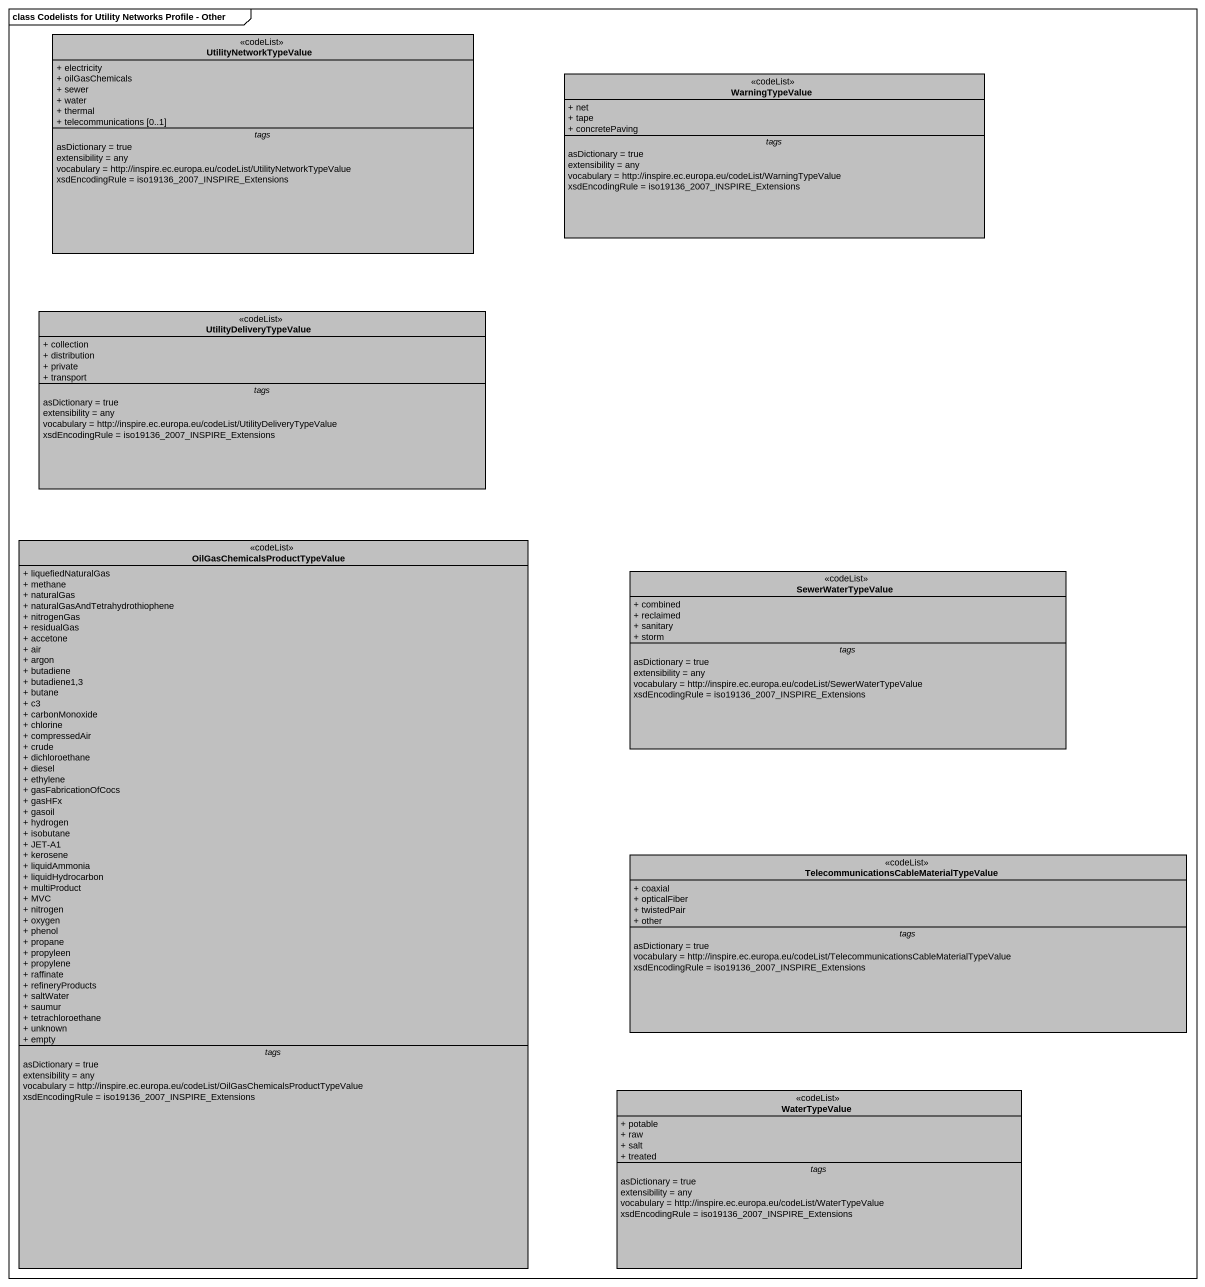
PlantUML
@startuml
mainframe class Codelists for Utility Networks Profile - Other
hide circle
hide empty members
skinparam classAttributeIconSize 0
class UtilityNetworkTypeValue <<codeList>> #C0C0C0 {
  + electricity
  + oilGasChemicals
  + sewer
  + water
  + thermal
  + telecommunications [0..1]
  -- tags --
  asDictionary = true
  extensibility = any
  vocabulary = http://inspire.ec.europa.eu/codeList/UtilityNetworkTypeValue
  xsdEncodingRule = iso19136_2007_INSPIRE_Extensions
}
class WarningTypeValue <<codeList>> #C0C0C0 {
  + net
  + tape
  + concretePaving
  -- tags --
  asDictionary = true
  extensibility = any
  vocabulary = http://inspire.ec.europa.eu/codeList/WarningTypeValue
  xsdEncodingRule = iso19136_2007_INSPIRE_Extensions
}
class UtilityDeliveryTypeValue <<codeList>> #C0C0C0 {
  + collection
  + distribution
  + private
  + transport
  -- tags --
  asDictionary = true
  extensibility = any
  vocabulary = http://inspire.ec.europa.eu/codeList/UtilityDeliveryTypeValue
  xsdEncodingRule = iso19136_2007_INSPIRE_Extensions
}
class "OilGasChemicalsProductTypeValue" as OilGasChemicalsProductTypeVa <<codeList>> #C0C0C0 {
  + liquefiedNaturalGas
  + methane
  + naturalGas
  + naturalGasAndTetrahydrothiophene
  + nitrogenGas
  + residualGas
  + accetone
  + air
  + argon
  + butadiene
  + butadiene1,3
  + butane
  + c3
  + carbonMonoxide
  + chlorine
  + compressedAir
  + crude
  + dichloroethane
  + diesel
  + ethylene
  + gasFabricationOfCocs
  + gasHFx
  + gasoil
  + hydrogen
  + isobutane
  + JET-A1
  + kerosene
  + liquidAmmonia
  + liquidHydrocarbon
  + multiProduct
  + MVC
  + nitrogen
  + oxygen
  + phenol
  + propane
  + propyleen
  + propylene
  + raffinate
  + refineryProducts
  + saltWater
  + saumur
  + tetrachloroethane
  + unknown
  + empty
  -- tags --
  asDictionary = true
  extensibility = any
  vocabulary = http://inspire.ec.europa.eu/codeList/OilGasChemicalsProductTypeValue
  xsdEncodingRule = iso19136_2007_INSPIRE_Extensions
}
class SewerWaterTypeValue <<codeList>> #C0C0C0 {
  + combined
  + reclaimed
  + sanitary
  + storm
  -- tags --
  asDictionary = true
  extensibility = any
  vocabulary = http://inspire.ec.europa.eu/codeList/SewerWaterTypeValue
  xsdEncodingRule = iso19136_2007_INSPIRE_Extensions
}
class "TelecommunicationsCableMaterialTypeValue" as TelecommunicationsCableMater <<codeList>> #C0C0C0 {
  + coaxial
  + opticalFiber
  + twistedPair
  + other
  -- tags --
  asDictionary = true
  vocabulary = http://inspire.ec.europa.eu/codeList/TelecommunicationsCableMaterialTypeValue
  xsdEncodingRule = iso19136_2007_INSPIRE_Extensions
}
class WaterTypeValue <<codeList>> #C0C0C0 {
  + potable
  + raw
  + salt
  + treated
  -- tags --
  asDictionary = true
  extensibility = any
  vocabulary = http://inspire.ec.europa.eu/codeList/WaterTypeValue
  xsdEncodingRule = iso19136_2007_INSPIRE_Extensions
}
@enduml
